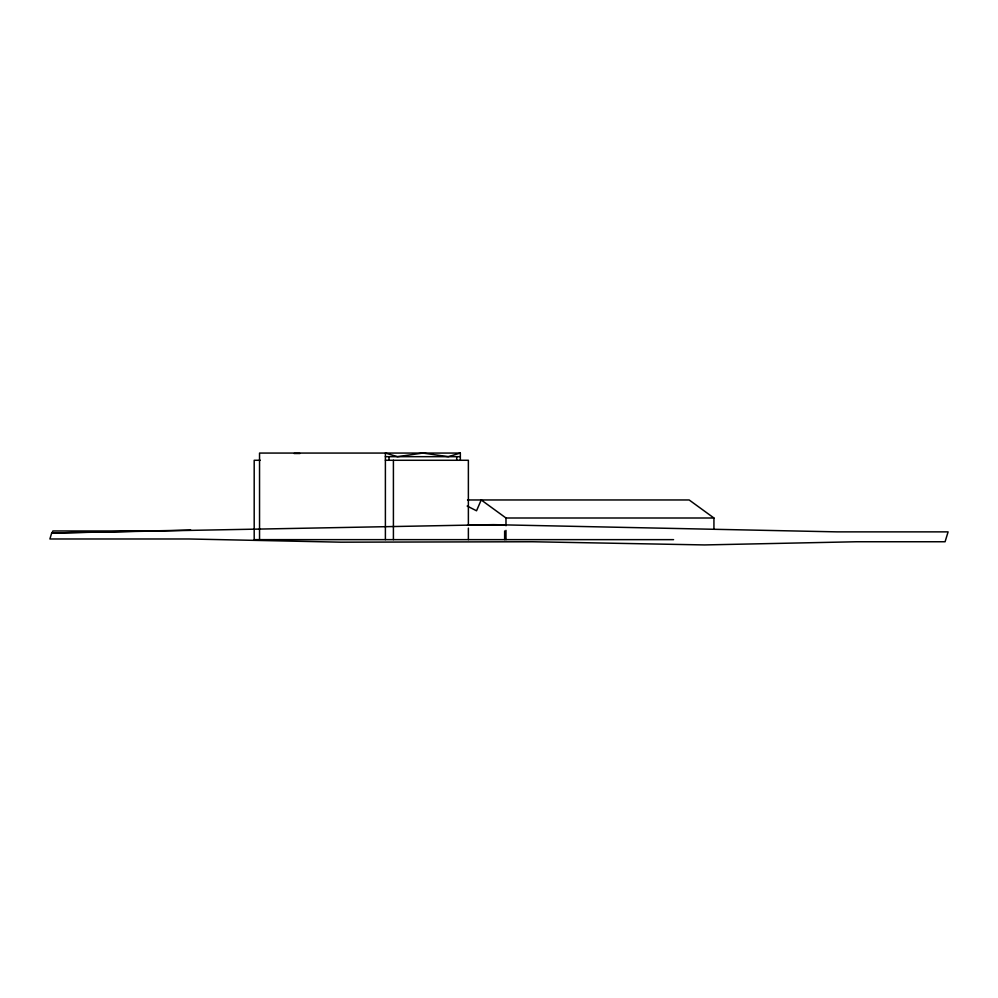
<?xml version="1.0" encoding="UTF-8"?>
<svg xmlns="http://www.w3.org/2000/svg" width="998" height="998" viewBox="0 0 998 998"><rect width="100%" height="100%" fill="white"/><g stroke="black" fill="none" stroke-linecap="round" stroke-linejoin="round"><path stroke-width="1.5" d="M51.684 533.007L49.9 538.982L188.921 538.982L340.755 542.176L532.695 541.752L704.588 544.933L856.421 541.752L945.081 541.752L948.1 531.872L837.072 531.872L493.286 524.649L51.684 533.007L190.705 530.088M51.996 533.007L52.894 530.973L149.5 530.973M460.34 460.278L460.34 453.067L448.252 456.672L422.865 453.067L397.478 456.672L385.39 453.067L385.39 539.644M294.036 453.491L300.011 453.491M460.34 453.067L259.542 453.067L259.542 539.644M385.39 456.672L460.34 456.672M260.303 460.278L254.191 460.278L254.191 539.644L673.575 539.644M385.39 460.278L468.374 460.278L468.374 525.222M467.526 499.961L689.156 499.961L713.932 517.999L713.932 528.828M467.164 506.048L476.533 510.789L481.211 499.961L505.986 517.999L713.932 517.999M467.488 525.222L504.639 525.222M505.986 517.999L505.986 525.734M505.986 530.375L505.986 539.644M504.639 530.986L504.639 539.644M468.374 528.104L468.374 539.644M456.71 456.672L456.71 460.278M393.412 460.278L393.412 539.644M389.008 456.672L389.008 460.278"/></g></svg>
